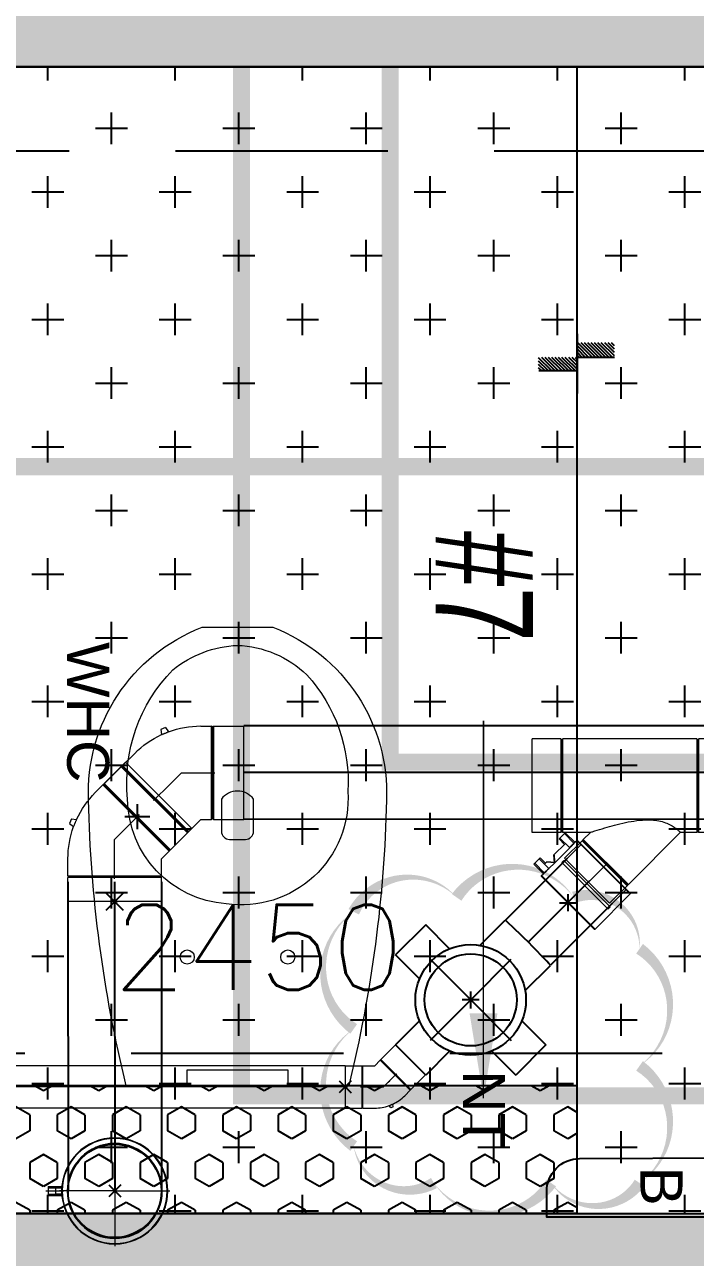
# Model space of a CAD drawing. Header units: millimetres. Extents: x -414464 to 1686, y -90036 to 108605.
# Drawn here: x -105390 to -104601, y -87187 to -85735 of the extents above; entities that cross this region are included whole.
import ezdxf

# ---------------------------------------------------------------- set-up
doc = ezdxf.new("R2010")
doc.units = ezdxf.units.MM
doc.header["$LTSCALE"] = 1000
doc.header["$MEASUREMENT"] = 0
for name, pattern in [('$1$AUDIT_D_120904163729-0', [0]), ('$36$HIDDEN', [0.375, 0.25, -0.125]), ('3BHK-A$1$AUDIT_D_120904163729-0', [0]), ('3BHK-A$1$DASHED', [0.75, 0.5, -0.25]), ('3BHK-A$1$PHANTOM2', [1.25, 0.625, -0.125, 0.125, -0.125, 0.125, -0.125]), ('AUDIT_D_120904163729-0', [0]), ('T8(T9 IS SIMILAR) - DIMENSION & TEXTING$1$AUDIT_D_120904163729-0', [0]), ('T8(T9 IS SIMILAR) - DIMENSION & TEXTING$1$CENTERX2', [101.6, 63.5, -12.7, 12.7, -12.7]), ('T8(T9 IS SIMILAR) - DIMENSION & TEXTING$1$HIDDEN', [0.375, 0.25, -0.125]), ('T8(T9 IS SIMILAR)$1$$0$HIDDEN', [0.375, 0.25, -0.125])]:
    doc.linetypes.add(name, pattern=pattern)
doc.layers.get('0').update_dxf_attribs({"linetype": 'AUDIT_D_120904163729-0'})
for name, color, linetype in [('$0$A-HATCH -160', 251, '$1$AUDIT_D_120904163729-0'), ('$21$A-DIMENSIONS', 2, '$36$HIDDEN'), ('3BHK-A$1$A-HATCH -160', 251, '3BHK-A$1$AUDIT_D_120904163729-0'), ('3BHK-A$1$a-tile drop', 3, 'Continuous'), ('3BHK-A$1$A-TOI SUNK 50MM', 8, 'Continuous'), ('3BHK-A$1$APT PLANS-typ$0$TILEDROP', 3, 'Continuous'), ('3BHK-A$1$ELEV.', 5, 'Continuous'), ('3BHK-A$1$LEDGE WALL', 5, 'Continuous'), ('a-rcc', 3, 'Continuous'), ('T8(T9 IS SIMILAR) - DIMENSION & TEXTING$1$A-DIMENSIONS', 2, 'T8(T9 IS SIMILAR) - DIMENSION & TEXTING$1$HIDDEN'), ('T8(T9 IS SIMILAR) - DIMENSION & TEXTING$1$A-PLUMBING', 7, 'T8(T9 IS SIMILAR) - DIMENSION & TEXTING$1$AUDIT_D_120904163729-0'), ('T8(T9 IS SIMILAR) - DIMENSION & TEXTING$1$A-RSP COMMENTS', 30, 'T8(T9 IS SIMILAR) - DIMENSION & TEXTING$1$AUDIT_D_120904163729-0'), ('T8(T9 IS SIMILAR) - DIMENSION & TEXTING$1$pl-110 dia soil pipe', 1, 'Continuous'), ('T8(T9 IS SIMILAR) - DIMENSION & TEXTING$1$pl-110 dia soil pipe1', 1, 'Continuous'), ('T8(T9 IS SIMILAR) - DIMENSION & TEXTING$1$pl-75 dia waste pipe', 3, 'Continuous'), ('T8(T9 IS SIMILAR) - DIMENSION & TEXTING$1$pl-75 dia waste pipe1', 3, 'Continuous'), ('T8(T9 IS SIMILAR) - DIMENSION & TEXTING$1$PL-FITTINGS', 5, 'Continuous'), ('T8(T9 IS SIMILAR) - DIMENSION & TEXTING$1$U-TI-75MM WASTE WATER PIPE', 3, 'Continuous'), ('T8(T9 IS SIMILAR) - DIMENSION & TEXTING$1$U-TI-TEXT', 7, 'Continuous'), ('T8(T9 IS SIMILAR) - DIMENSION & TEXTING$1$U-TI-WS', 5, 'Continuous'), ('T8(T9 IS SIMILAR)$1$$6$a-beam 2', 50, 'Continuous'), ('T8(T9 IS SIMILAR)$1$S-BEAM', 20, 'T8(T9 IS SIMILAR)$1$$0$HIDDEN'), ('T8_REFUGE COLUMNS$1$A-RCC COLS', 3, 'Continuous'), ('T8_TYPICAL COLUMNS$1$A-RCC COLS', 3, 'Continuous')]:
    doc.layers.add(name, color=color, linetype=linetype)
for name, color, linetype, lineweight in [('3BHK-A$1$A-AC DRAIN PIPE', 94, 'Continuous', 18), ('3BHK-A$1$A-AC PIPE', 151, 'Continuous', 20), ('3BHK-A$1$a-TOI-fixtures', 251, 'Continuous', 0), ('3BHK-A$1$A-WALL- 160', 6, 'Continuous', 30), ('T8(T9 IS SIMILAR) - DIMENSION & TEXTING$1$pl-50dia waste pie', 6, 'Continuous', 0), ('T8(T9 IS SIMILAR) - DIMENSION & TEXTING$1$pl-50dia waste pipe1', 6, 'Continuous', 0), ('T8(T9 IS SIMILAR) - DIMENSION & TEXTING$1$R0-18-10-2014-T1-1st Podium Floor Plan$0$Text', 2, 'Continuous', 0), ('T8(T9 IS SIMILAR) - DIMENSION & TEXTING$1$U-TI-FIXTURE', 161, 'Continuous', 25), ('T8(T9 IS SIMILAR)$1$D&W', 8, 'Continuous', 25)]:
    doc.layers.add(name, color=color, linetype=linetype, lineweight=lineweight)
doc.layers.add('T8(T9 IS SIMILAR) - DIMENSION & TEXTING$1$GEB-BEZUG', color=2, linetype='Continuous', lineweight=25, true_color=0xffff00)
doc.layers.add('T8_REFUGE COLUMNS$1$COL-HATCH', color=7, linetype='Continuous', lineweight=25, true_color=0xa3a3a3)
doc.styles.add('T8(T9 IS SIMILAR) - DIMENSION & TEXTING$1$arial', font='sanss___.ttf')
doc.styles.add('T8(T9 IS SIMILAR) - DIMENSION & TEXTING$1$ARIAL ARROW', font='swisscl.ttf')
doc.styles.add('T8(T9 IS SIMILAR) - DIMENSION & TEXTING$1$Romans 1', font='romans.shx', dxfattribs={"height": 100})
doc.styles.add('T8(T9 IS SIMILAR) - DIMENSION & TEXTING$1$Tahoma', font='tahoma.ttf')
doc.dimstyles.new('T8(T9 IS SIMILAR) - DIMENSION & TEXTING$1$ALPINE S', dxfattribs={"dimscale": 0, "dimtxt": 100, "dimasz": 75, "dimexe": 0, "dimexo": 0, "dimgap": 75, "dimtad": 1, "dimdec": 0, "dimzin": 0, "dimdsep": 46, "dimtxsty": 'T8(T9 IS SIMILAR) - DIMENSION & TEXTING$1$Romans 1', "dimblk": 'T8(T9 IS SIMILAR) - DIMENSION & TEXTING$1$_ArchTick', "dimcen": 0.09, "dimclrd": 256, "dimclre": 256, "dimclrt": 7, "dimadec": 0, "dimazin": 0, "dimtfac": 1, "dimtdec": 0, "dimtofl": 0, "dimtmove": 1, "dimatfit": 0, "dimldrblk": 'T8(T9 IS SIMILAR) - DIMENSION & TEXTING$1$_Open90', "dimfxl": 1, "dimtolj": 1, "dimtzin": 0, "dimarcsym": 0})
doc.dimstyles.new('T8(T9 IS SIMILAR) - DIMENSION & TEXTING$1$SAMATA STD', dxfattribs={"dimtxt": 100, "dimasz": 50, "dimexe": 50, "dimexo": 50, "dimgap": 10, "dimtad": 0, "dimdec": 0, "dimrnd": 5, "dimzin": 0, "dimdsep": 46, "dimtxsty": 'T8(T9 IS SIMILAR) - DIMENSION & TEXTING$1$Tahoma', "dimblk": 'T8(T9 IS SIMILAR) - DIMENSION & TEXTING$1$_Origin2', "dimcen": -50, "dimdle": 50, "dimclrd": 7, "dimclre": 7, "dimclrt": 7, "dimadec": 0, "dimazin": 0, "dimtfac": 1, "dimtdec": 0, "dimtmove": 1, "dimatfit": 3, "dimfxl": 150, "dimtfill": 1, "dimtolj": 1, "dimtzin": 0, "dimlwd": -1, "dimlwe": -1, "dimarcsym": 0})

# ---------------------------------------------------------------- blocks, each defined once
blk = doc.blocks.new('T8_REFUGE COLUMNS')
at = {"layer": 'T8_REFUGE COLUMNS$1$COL-HATCH', "linetype": 'ByBlock'}
h = blk.add_hatch(color=256, dxfattribs=at)
h.dxf.hatch_style = 1
h.paths.add_polyline_path([(1227712.1, -5718799.9), (1227362.1, -5718799.9), (1227362.1, -5709299.9), (1227712.1, -5709299.9)])
at = {"layer": 'T8_REFUGE COLUMNS$1$A-RCC COLS', "linetype": 'ByBlock'}
blk.add_lwpolyline([(1227712.1, -5718799.9), (1227362.1, -5718799.9), (1227362.1, -5709299.9), (1227712.1, -5709299.9)], close=True, dxfattribs=at)
blk = doc.blocks.new('T8_TYPICAL COLUMNS')
at = {"layer": 'T8_TYPICAL COLUMNS$1$A-RCC COLS', "linetype": 'ByBlock'}
blk.add_blockref('T8_REFUGE COLUMNS', (0, 0), dxfattribs=at)
blk = doc.blocks.new('3BHK-A$1$EWC 1-flat-3')
at = {"layer": '3BHK-A$1$a-TOI-fixtures', "ltscale": 1.5}
blk.add_line((130.9, 0), (-130.9, 0), dxfattribs=at)
for points in [[(-130.9, 0, -0.055103), (-175.3, 336.2, -0.321827), (-41.6, 540), (41.6, 540, -0.321827), (175.3, 336.2, -0.055103), (130.9, 0, -27.681239)], [(-13.2, 214.3, -0.391448), (-129.3, 337.7, -0.224585), (-76.1, 489.9, -0.160675), (0, 518.7, -0.183016), (81.6, 484.1, -0.201424), (130, 346.4, -0.474507), (-13.2, 214.3, -2.927417)], [(-9.5, 290.2), (9.5, 290.2, 0.414214), (18.9, 299.7), (18.9, 337.6, 0.5), (-18.9, 337.6), (-18.9, 299.7, 0.414214), (-9.5, 290.2, 0.530498)]]:
    blk.add_lwpolyline(points, format="xyb", dxfattribs=at)
at = {"layer": '3BHK-A$1$a-TOI-fixtures'}
blk.add_lwpolyline([(-59.2, 0), (-59.2, 18.9), (59.2, 18.9), (59.2, 0)], close=True, dxfattribs=at)
at = {"layer": '3BHK-A$1$a-TOI-fixtures', "ltscale": 1.5}
for centre in [(-59.2, 151.6), (59.2, 151.6)]:
    blk.add_circle(centre, 8.31, dxfattribs=at)
blk = doc.blocks.new('3BHK-A$1$TILE DROP -x')
at = {"layer": '3BHK-A$1$APT PLANS-typ$0$TILEDROP'}
h = blk.add_hatch(dxfattribs=at)
h.set_pattern_fill('ACET-2D-ANSI31', color=8, scale=90, angle=90, style=0)
h.set_pattern_definition([(135, (-851695.914, 5365039.183), (-7.954951288, -7.954951288), [])])
h.paths.add_polyline_path([(-58323.9, -19205.9), (-58323.9, -19023.7), (-58261.5, -19023.7), (-58261.5, -19205.9)])
edge = h.paths.add_edge_path()
edge.add_line((-58323.9, -19381.2), (-58393.7, -19381.2))
edge.add_line((-58323.9, -19205.9), (-58323.9, -19381.2))
edge.add_line((-58393.1, -19205.9), (-58323.9, -19205.9))
edge.add_line((-58393.1, -19381.2), (-58393.1, -19205.9))
at = {"layer": '3BHK-A$1$APT PLANS-typ$0$TILEDROP', "color": 1}
blk.add_line((-58153.9, -19205.9), (-58434, -19205.9), dxfattribs=at)
at = {"layer": '3BHK-A$1$APT PLANS-typ$0$TILEDROP', "color": 20, "const_width": 10}
for points in [[(-58261.5, -19205.9), (-58261.5, -19023.7)], [(-58323.9, -19381.2), (-58323.9, -19205.9)], [(-58323.9, -19205.9), (-58261.5, -19205.9)]]:
    blk.add_lwpolyline(points, dxfattribs=at)
blk = doc.blocks.new('3BHK-A')
at = {"layer": '3BHK-A$1$A-HATCH -160', "linetype": 'ByBlock'}
h = blk.add_hatch(dxfattribs=at)
h.set_pattern_fill('ZIGZAG', color=256, scale=250)
h.set_pattern_definition([(9e-15, (1e-08, 0), (31.25, 31.25), [31.25, -31.25]), (90, (31.25, 0), (-31.25, 31.25), [31.25, -31.25])])
h.paths.add_polyline_path([(1185182.8, -5714749.5), (1186532.7, -5714749.5), (1186532.7, -5714149.5), (1186632.7, -5714149.5), (1186632.7, -5714749.5), (1188712.7, -5714749.5), (1188712.7, -5714049.5), (1189032.5, -5714049.5), (1189032.5, -5714149.5), (1188812.7, -5714149.5), (1188812.7, -5715449.5), (1189032.5, -5715449.5), (1189032.5, -5715549.5), (1188712.7, -5715549.5), (1188712.7, -5714849.5), (1186632.7, -5714849.5), (1186632.7, -5715664.5), (1186532.7, -5715664.5), (1186532.7, -5714849.5), (1185182.8, -5714849.5)])
h.paths.add_polyline_path([(1185182.8, -5713249.5), (1185782.7, -5713249.5), (1185782.7, -5713149.5), (1185182.8, -5713149.5)])
h.paths.add_polyline_path([(1186532.7, -5710699.5), (1186632.7, -5710699.5), (1186632.7, -5713249.5), (1186532.7, -5713249.5)])
h.paths.add_polyline_path([(1186532.7, -5717399.5), (1186632.7, -5717399.5), (1186632.7, -5716414.5), (1186532.7, -5716414.5)])
h.paths.add_polyline_path([(1194902.2, -5715375), (1194082.3, -5715375), (1194082.3, -5715475), (1194902.2, -5715475)])
h.paths.add_polyline_path([(1195782.2, -5715375), (1196682.2, -5715375), (1196682.2, -5715475), (1195782.2, -5715475)])
h.paths.add_polyline_path([(1194132.5, -5714149.9), (1196532.4, -5714149.9), (1196532.4, -5714049.9), (1194132.5, -5714049.9)])
h.paths.add_polyline_path([(1197432.4, -5711800.2), (1197532.4, -5711800.2), (1197532.4, -5714149.9), (1197432.4, -5714149.9)])
h.paths.add_polyline_path([(1198282.4, -5714149.9), (1198958.7, -5714149.9), (1198958.7, -5714049.9), (1198282.4, -5714049.9)])
h.paths.add_polyline_path([(1196871.9, -5720208.6), (1196082.2, -5720209.7), (1196082.3, -5720109.7), (1196082.2, -5720109.7), (1196182.2, -5720109.7), (1196871.9, -5720108.6)])
h.paths.add_polyline_path([(1193397.2, -5709939.9), (1193882.3, -5709939.6), (1193882.3, -5710040.1), (1193397.3, -5710040.1)])
h.paths.add_polyline_path([(1186632.7, -5708554.7), (1187192.3, -5708554.8), (1187192.3, -5708654.7), (1186632.7, -5708654.7)])
h.paths.add_polyline_path([(1194182.3, -5715724), (1194082.3, -5715724), (1194082.3, -5715474), (1194182.3, -5715474)])
at = {"layer": '3BHK-A$1$A-TOI SUNK 50MM'}
h = blk.add_hatch(dxfattribs=at)
h.set_pattern_fill('CROSS', color=256, scale=300, style=0)
h.set_pattern_definition([(9e-15, (-0.65, 1286.84), (75, 75), [37.5, -112.5]), (90, (18.1, 1268.09), (-75, 75), [37.5, -112.5])])
h.paths.add_polyline_path([(1186532.7, -5713148.5), (1185182.4, -5713148.5), (1185182.4, -5710698.5), (1186532.7, -5710698.5)])
h.paths.add_polyline_path([(1185182.4, -5714848.6), (1186532.7, -5714848.6), (1186532.7, -5717398.5), (1185182.4, -5717398.5)])
at = {"layer": '3BHK-A$1$LEDGE WALL'}
h = blk.add_hatch(dxfattribs=at)
h.set_pattern_fill('HEX', color=8, scale=150, angle=180)
h.paths.add_polyline_path([(1185332.8, -5712348.5), (1185182.8, -5712348.5), (1185182.8, -5711548.5), (1185332.8, -5711548.5)])
at = {"layer": '3BHK-A$1$A-AC DRAIN PIPE', "linetype": '3BHK-A$1$PHANTOM2', "ltscale": 0.1, "const_width": 20, "elevation": 0.3}
blk.add_lwpolyline([(1185713.8, -5710343.9), (1185713.8, -5711768.7), (1186632.6, -5711768.7)], dxfattribs=at)
at = {"layer": '3BHK-A$1$A-AC PIPE', "linetype": '3BHK-A$1$DASHED', "ltscale": 0.1, "const_width": 20, "elevation": 0}
blk.add_lwpolyline([(1185320.8, -5710743.7), (1185320.8, -5711943.7), (1186632.7, -5711943.7)], dxfattribs=at)
at = {"layer": '3BHK-A$1$A-TOI SUNK 50MM', "elevation": 0}
blk.add_lwpolyline([(1186532.7, -5713148.5), (1185182.4, -5713148.5), (1185182.4, -5710698.5), (1186532.7, -5710698.5)], close=True, dxfattribs=at)
at = {"layer": '3BHK-A$1$A-WALL- 160', "linetype": 'ByBlock'}
blk.add_line((1186532.7, -5713248.5, 0), (1186532.7, -5710698.5, 0), dxfattribs=at)
at = {"layer": '3BHK-A$1$ELEV.'}
blk.add_line((1185182.5, -5711548.5, -0.5), (1186532.7, -5711548.5, 0), dxfattribs=at)
at = {"layer": '3BHK-A$1$LEDGE WALL', "elevation": 0}
blk.add_lwpolyline([(1185332.8, -5712348.5), (1185182.8, -5712348.5), (1185182.8, -5711548.5), (1185332.8, -5711548.5)], close=True, dxfattribs=at)
at = {"layer": '3BHK-A$1$a-tile drop', "xscale": 0.25, "yscale": 0.25, "zscale": 0.25, "rotation": 180}
blk.add_blockref('3BHK-A$1$TILE DROP -x', (1171609.7, -5716349.9, 0), dxfattribs=at)
at = {"layer": '3BHK-A$1$a-TOI-fixtures', "extrusion": (0, 0, -1), "zscale": -0.9999999999999998, "rotation": 90}
blk.add_blockref('3BHK-A$1$EWC 1-flat-3', (-1185332.8, -5711948.5, -0.1), dxfattribs=at)
blk = doc.blocks.new('T8(T9 IS SIMILAR) - DIMENSION & TEXTING$1$_ArchTick')
at = {"color": 0, "linetype": 'ByBlock', "const_width": 0.15}
blk.add_lwpolyline([(-0.5, -0.5), (0.5, 0.5)], dxfattribs=at)
blk = doc.blocks.new('*D1445')
at = {"layer": 'T8(T9 IS SIMILAR) - DIMENSION & TEXTING$1$A-DIMENSIONS', "linetype": 'T8(T9 IS SIMILAR) - DIMENSION & TEXTING$1$HIDDEN', "lineweight": -2, "transparency": 16777216}
for p, q in [((1227226.8, -5710698.7), (1227173.7, -5710698.7)), ((1227226.8, -5713148.7), (1227173.7, -5713148.7))]:
    blk.add_line(p, q, dxfattribs=at)
at = {"layer": 'T8(T9 IS SIMILAR) - DIMENSION & TEXTING$1$A-DIMENSIONS', "lineweight": -2, "transparency": 16777216}
blk.add_line((1227173.7, -5710698.7), (1227173.7, -5713148.7), dxfattribs=at)
at = {"layer": 'T8(T9 IS SIMILAR) - DIMENSION & TEXTING$1$A-DIMENSIONS', "linetype": 'ByBlock', "lineweight": -2, "transparency": 16777216, "xscale": 75, "yscale": 75, "zscale": 75}
for p, rotation in [((1227173.7, -5710698.7), 90), ((1227173.7, -5713148.7), 270)]:
    blk.add_blockref('T8(T9 IS SIMILAR) - DIMENSION & TEXTING$1$_ArchTick', p, dxfattribs=dict(at, rotation=rotation))
at = {"layer": 'T8(T9 IS SIMILAR) - DIMENSION & TEXTING$1$A-DIMENSIONS', "color": 7, "linetype": 'ByBlock', "transparency": 16777216, "insert": (1227048.7, -5711923.7), "char_height": 100, "attachment_point": 5, "rotation": 90, "style": 'T8(T9 IS SIMILAR) - DIMENSION & TEXTING$1$Romans 1'}
blk.add_mtext('\\A1;2450', dxfattribs=at)
blk = doc.blocks.new('T8(T9 IS SIMILAR) - DIMENSION & TEXTING$1$_Open90')
at = {"color": 0, "linetype": 'ByBlock', "lineweight": -2}
for p, q in [((-0.5, 0.5), (0, 0)), ((0, 0), (-1, 0)), ((0, 0), (-0.5, -0.5))]:
    blk.add_line(p, q, dxfattribs=at)
blk = doc.blocks.new('T8(T9 IS SIMILAR) - DIMENSION & TEXTING$1$Einfügepunkt')
at = {"layer": 'T8(T9 IS SIMILAR) - DIMENSION & TEXTING$1$GEB-BEZUG'}
for p, q in [((-7.07, -7.07), (7.07, 7.07)), ((-7.07, 7.07), (7.07, -7.07))]:
    blk.add_line(p, q, dxfattribs=at)
blk = doc.blocks.new('T8(T9 IS SIMILAR) - DIMENSION & TEXTING$1$367.771.16.1_L')
at = {"lineweight": 13, "ltscale": 25}
for p, q in [((-5.2, 78.5), (-5.2, 62.3)), ((-5.2, 78.5), (5.2, 78.5)), ((-3.7, 78.5), (-3.7, 62.4)), ((0, 81), (0, 78.5)), ((0, 78.5), (0, 62.3)), ((3.7, 78.5), (3.7, 62.4)), ((5.2, 78.5), (5.2, 62.3)), ((3.8, 69.5), (-3.7, 69.5)), ((-3.7, 69.5), (-3.7, 62.4)), ((0, 0), (0, 65)), ((0, 62.3), (0, 59.8)), ((3.8, 62.4), (3.8, 69.5)), ((0, 0), (-65, 0)), ((0, 0), (0, -65)), ((0, 0), (65, 0))]:
    blk.add_line(p, q, dxfattribs=at)
for radius in [62.5, 61.8, 56, 55]:
    blk.add_circle((0, 0), radius, dxfattribs=at)
blk.add_blockref('T8(T9 IS SIMILAR) - DIMENSION & TEXTING$1$Einfügepunkt', (0, 0), dxfattribs=at)
blk = doc.blocks.new('T8(T9 IS SIMILAR) - DIMENSION & TEXTING$1$388.001.00.1_G')
at = {"layer": 'T8(T9 IS SIMILAR) - DIMENSION & TEXTING$1$U-TI-75MM WASTE WATER PIPE', "ltscale": 5}
for p, q in [((-25.1, 60.1), (-25.1, 100)), ((-25.1, 100), (25.1, 100)), ((25.1, 60.1), (25.1, 100)), ((0, 0), (0, 67.6)), ((-60.1, 25.1), (-100, 25.1)), ((-100, -25.1), (-100, 25.1)), ((60.1, 25.1), (100, 25.1)), ((100, -25.1), (100, 25.1)), ((0, 0), (-67.6, 0)), ((0, 0), (0, 2.5)), ((0, 0), (0, -67.6)), ((0, 0), (67.6, 0)), ((0, 0), (-2.5, 0)), ((0, 0), (0, -2.5)), ((0, 0), (2.5, 0)), ((-60.1, -25.1), (-100, -25.1)), ((60.1, -25.1), (100, -25.1)), ((-37.7, -53.1), (-37.7, -95)), ((37.7, -53.1), (37.7, -95))]:
    blk.add_line(p, q, dxfattribs=at)
for radius in [65.1, 54.2]:
    blk.add_circle((0, 0), radius, dxfattribs=at)
blk.add_ellipse((0, -95), major_axis=(37.7, 0), ratio=0.026177, start_param=3.141593, end_param=6.283185, dxfattribs=at)
blk.add_blockref('T8(T9 IS SIMILAR) - DIMENSION & TEXTING$1$Einfügepunkt', (0, 0), dxfattribs=at)
blk = doc.blocks.new('T8(T9 IS SIMILAR) - DIMENSION & TEXTING$1$361.045.16.1_A')
at = {"ltscale": 25}
for p, q in [((-49.5, 14.1), (-14.1, 49.5)), ((3.2, 32.2), (-14.1, 49.5)), ((3.2, 32.2), (-32.2, -3.2)), ((-31.5, -3.9), (3.9, 31.5)), ((3.2, 31.5), (-31.5, -3.2)), ((3.2, 31.5), (3.2, 32.2)), ((3.2, 31.5), (3.9, 31.5)), ((10.4, 25), (3.9, 31.5)), ((-13.8, 13.8), (-15.6, 15.6)), ((-32.2, -3.2), (-49.5, 14.1)), ((0, 0), (-13.8, 13.8)), ((-5.6, 5.6), (-7.3, 7.3)), ((0, -10.4), (0, 0)), ((23.4, 11.3), (20.3, 10.9)), ((24.5, 8.5), (22, 6.6)), ((23.4, 11.3), (24.5, 8.5)), ((-31.5, -3.2), (-32.2, -3.2)), ((-31.5, -3.2), (-31.5, -3.9)), ((-25, -10.4), (-31.5, -3.9)), ((-25, -24.5), (-25, -10.4)), ((0, -24.5), (0, -10.4)), ((25, -24.5), (25, -10.4)), ((-24.5, -25), (-25, -24.5)), ((25, -24.5), (-25, -24.5)), ((-24.5, -25), (-25, -25.5)), ((-25, -45), (-25, -25.5)), ((-25, -25.5), (25, -25.5)), ((-24.5, -25), (24.5, -25)), ((0, -27), (0, -24.5)), ((24.5, -25), (25, -24.5)), ((24.5, -25), (25, -25.5)), ((25, -45), (25, -25.5)), ((0, -45), (0, -42.5)), ((-25, -45), (25, -45)), ((0, -45), (-2.5, -45)), ((0, -45), (0, -47.5)), ((0, -45), (2.5, -45))]:
    blk.add_line(p, q, dxfattribs=at)
for start, end in [(25.1575, 45), (0, 19.8425)]:
    blk.add_arc((-25, -10.4), 50, start, end, dxfattribs=at)
blk.add_open_spline([(22, 6.6), (22, 6.6), (22, 6.6), (22, 6.8), (21.9, 6.9), (21.8, 7.2), (21.7, 7.4), (21.5, 7.8), (21.4, 8), (21.3, 8.3), (21.2, 8.5), (21.1, 8.8), (21, 8.9), (20.9, 9.3), (20.8, 9.4), (20.7, 9.8), (20.6, 10.1), (20.4, 10.5), (20.4, 10.6), (20.3, 10.8), (20.3, 10.9), (20.3, 10.9)], degree=3, knots=[-0.7326885, -0.7326885, -0.7326885, -0.7326885, -0.6703276, -0.6703276, -0.5851203, -0.5851203, -0.4924215, -0.4924215, -0.4253679, -0.4253679, -0.3759063, -0.3759063, -0.3289293, -0.3289293, -0.2716255, -0.2716255, -0.1856359, -0.1856359, -0.0935578, -0.0935578, 0, 0, 0, 0], dxfattribs=at)
blk.add_blockref('T8(T9 IS SIMILAR) - DIMENSION & TEXTING$1$Einfügepunkt', (0, -45), dxfattribs=at)
blk = doc.blocks.new('T8(T9 IS SIMILAR) - DIMENSION & TEXTING$1$365.045.16.1_A')
at = {"lineweight": 13, "ltscale": 25}
for p, q in [((-61.87, 8.84), (-8.84, 61.87)), ((8.31, 44.72), (-8.84, 61.87)), ((8.31, 44.72), (-44.72, -8.31)), ((-43.66, -9.37), (9.37, 43.66)), ((8.31, 43.66), (-43.66, -8.31)), ((8.31, 43.66), (8.31, 44.72)), ((8.31, 43.66), (9.37, 43.66)), ((15.53, 37.5), (9.37, 43.66)), ((-17.15, 17.15), (-18.92, 18.92)), ((0, 0), (-17.15, 17.15)), ((-9.22, 9.22), (-10.98, 10.98)), ((34.72, 16.55), (30.55, 16)), ((36.25, 12.85), (32.91, 10.29)), ((34.72, 16.55), (36.25, 12.85)), ((-44.72, -8.31), (-61.87, 8.84)), ((0, -15.53), (0, 0)), ((-43.66, -8.31), (-44.72, -8.31)), ((-43.66, -8.31), (-43.66, -9.37)), ((-37.5, -15.53), (-43.66, -9.37)), ((-37.5, -29.25), (-37.5, -15.53)), ((0, -29.25), (0, -15.53)), ((37.5, -29.25), (37.5, -15.53)), ((-36.75, -30), (-37.5, -29.25)), ((37.5, -29.25), (-37.5, -29.25)), ((0, -31.75), (0, -29.25)), ((36.75, -30), (37.5, -29.25)), ((-36.75, -30), (-37.5, -30.75)), ((-37.5, -50), (-37.5, -30.75)), ((-37.5, -30.75), (37.5, -30.75)), ((-36.75, -30), (36.75, -30)), ((36.75, -30), (37.5, -30.75)), ((37.5, -50), (37.5, -30.75)), ((0, -50), (0, -47.5)), ((-37.5, -50), (37.5, -50)), ((0, -50), (-2.5, -50)), ((0, -50), (0, -52.5)), ((0, -50), (2.5, -50))]:
    blk.add_line(p, q, dxfattribs=at)
for start, end in [(24.86037, 45), (0, 20.13963)]:
    blk.add_arc((-37.5, -15.53), 75, start, end, dxfattribs=at)
blk.add_open_spline([(32.91, 10.29), (32.91, 10.29), (32.9, 10.32), (32.83, 10.48), (32.76, 10.63), (32.57, 11.05), (32.44, 11.33), (32.2, 11.88), (32.09, 12.14), (31.89, 12.6), (31.81, 12.8), (31.64, 13.19), (31.56, 13.39), (31.39, 13.81), (31.3, 14.04), (31.08, 14.58), (30.97, 14.88), (30.77, 15.4), (30.69, 15.62), (30.58, 15.92), (30.55, 16), (30.55, 16)], degree=3, knots=[-0.9758327, -0.9758327, -0.9758327, -0.9758327, -0.8930469, -0.8930469, -0.7796093, -0.7796093, -0.6561479, -0.6561479, -0.5667077, -0.5667077, -0.5007206, -0.5007206, -0.4380575, -0.4380575, -0.3616519, -0.3616519, -0.247098, -0.247098, -0.1245121, -0.1245121, 0, 0, 0, 0], dxfattribs=at)
blk.add_blockref('T8(T9 IS SIMILAR) - DIMENSION & TEXTING$1$Einfügepunkt', (0, -50), dxfattribs=at)
blk = doc.blocks.new('T8(T9 IS SIMILAR) - DIMENSION & TEXTING$1$367.125.16.1_A')
at = {"lineweight": 13, "ltscale": 25}
for p, q in [((-73.7, 161.5, -0.8), (-73.7, 195.4, -0.8)), ((-73.7, 195.4, -0.8), (36.3, 195.4, -0.8)), ((36.3, 161.5, -0.8), (36.3, 195.4, -0.8)), ((-72.6, 160.4, -0.8), (-73.7, 161.5, -0.8)), ((36.3, 161.5, -0.8), (-73.7, 161.5, -0.8)), ((-72.6, 160.4, -0.8), (-73.7, 159.3, -0.8)), ((35.2, 160.4, -0.8), (-72.6, 160.4, -0.8)), ((35.2, 160.4, -0.8), (36.3, 161.5, -0.8)), ((35.2, 160.4, -0.8), (36.3, 159.3, -0.8)), ((-157.1, 104.1), (-104.1, 157.1)), ((-104.1, 157.1), (-83.6, 136.6)), ((-73.7, 126.7, -0.8), (-73.7, 159.3, -0.8)), ((-73.7, 159.3, -0.8), (36.3, 159.3, -0.8)), ((36.3, 1.5, -0.8), (36.3, 159.3, -0.8)), ((-83.6, 136.6), (-136.6, 83.6)), ((-135.1, 82.1), (-82.1, 135.1)), ((-83.6, 135.1), (-135.1, 83.6)), ((-83.6, 135.1), (-83.6, 136.6)), ((-83.6, 135.1), (-82.1, 135.1)), ((-82.1, 135.1), (-73.7, 126.7)), ((-157.1, 104.1), (-136.6, 83.6)), ((-135.1, 83.6), (-136.6, 83.6)), ((-135.1, 83.6), (-135.1, 82.1)), ((-135.1, 82.1), (-73.6, 20.6)), ((-73.7, 1.5, -0.8), (-73.7, 20.7, 0.1)), ((-72.6, 0.4, -0.8), (-73.7, 1.5, -0.8)), ((36.3, 1.5, -0.8), (-73.7, 1.5, -0.8)), ((-72.6, 0.4, -0.8), (-73.7, -0.7, -0.8)), ((-72.6, 0.4, -0.8), (35.2, 0.4, -0.8)), ((35.2, 0.4, -0.8), (36.3, 1.5, -0.8)), ((35.2, 0.4, -0.8), (36.3, -0.7, -0.8)), ((-73.7, -74.6, -0.8), (-73.7, -0.7, -0.8)), ((-73.7, -0.7, -0.8), (36.3, -0.7, -0.8)), ((36.3, -74.6, -0.8), (36.3, -0.7, -0.8)), ((-73.7, -74.6, -0.8), (36.3, -74.6, -0.8))]:
    blk.add_line(p, q, dxfattribs=at)
blk.add_open_spline([(-73.7, 126.7, 0.1), (-73.7, 126.7, 0.1), (-73.5, 126.2, 0.1), (-72.9, 124.3, 0.1), (-72.5, 123, 0.1), (-71, 118.3, 0.1), (-69.7, 114, 0.1), (-67.4, 106.3, 0.1), (-66.3, 102.4, 0.1), (-64.2, 94.2, 0.1), (-63.1, 89.9, 0.1), (-61.2, 81.1, 0.1), (-60.4, 76.6, 0.1), (-59.3, 67.7, 0.1), (-58.9, 63.3, 0.1), (-58.9, 56.2, 0.1), (-59.1, 53.3, 0.1), (-59.8, 47.7, 0.1), (-60.3, 44.9, 0.1), (-61.8, 39.7, 0.1), (-62.7, 37.2, 0.1), (-64.8, 32.9, 0.1), (-65.9, 30.9, 0.1), (-67.8, 27.9, 0.1), (-68.7, 26.6, 0.1), (-70.4, 24.4, 0.1), (-71.2, 23.5, 0.1), (-72.4, 22.1, 0.1), (-72.9, 21.5, 0.1), (-73.5, 20.8, 0.1), (-73.7, 20.7, 0.1), (-73.7, 20.7, 0.1)], degree=3, knots=[8.222625, 8.222625, 8.222625, 8.222625, 8.980345, 8.980345, 9.738065, 9.738065, 11.253506, 11.253506, 12.551442, 12.551442, 13.849378, 13.849378, 15.147314, 15.147314, 16.44525, 16.44525, 17.266568, 17.266568, 18.087887, 18.087887, 18.909205, 18.909205, 19.730524, 19.730524, 20.43574, 20.43574, 21.140957, 21.140957, 21.846174, 21.846174, 22.551391, 22.551391, 22.551391, 22.551391], dxfattribs=at)
blk.add_blockref('T8(T9 IS SIMILAR) - DIMENSION & TEXTING$1$Einfügepunkt', (-15.4, -74.6, 0.1), dxfattribs=at)
blk = doc.blocks.new('T8(T9 IS SIMILAR) - DIMENSION & TEXTING$1$365.771.16.1_A')
at = {"lineweight": 13, "ltscale": 25}
for p, q in [((-43.8, 60), (-44.5, 59.3)), ((-44.5, 56.2), (-44.5, 59.3)), ((44.5, 59.3), (-44.5, 59.3)), ((43.8, 60), (-43.8, 60)), ((-37.5, 31.7), (-37.5, 60)), ((0, 60), (0, 62.5)), ((0, 60), (0, 57.5)), ((37.5, 31.7), (37.5, 60)), ((43.8, 60), (44.5, 59.3)), ((44.5, 0.7), (44.5, 59.3)), ((-60.5, 56.2), (-44.5, 56.2)), ((-60.5, 45.8), (-60.5, 56.2)), ((-60.5, 54.7), (-44.5, 54.7)), ((-60.5, 47.3), (-44.5, 47.3)), ((-60.5, 45.8), (-51.5, 45.8)), ((-51.5, 47.4), (-44.3, 47.4)), ((-51.5, 28.4), (-51.5, 47.4)), ((-44.5, 47.3), (-44.5, 54.7)), ((-44.3, 47.4), (-44.3, 22.4)), ((0, 30.8), (0, 57.5)), ((-38.5, 28.3), (-38.5, 31.7)), ((38.5, 31.7), (-38.5, 31.7)), ((0, 28.3), (0, 30.8)), ((38.5, 28.3), (38.5, 31.7)), ((-51.5, 28.3), (-51.5, 28.4)), ((-44.5, 22.4), (-51.5, 28.3)), ((-44.5, 22.4), (-51.5, 16.6)), ((-51.5, 16.5), (-51.5, 16.6)), ((-51.5, 12.6), (-51.5, 16.5)), ((-44.5, 22.4), (-44.3, 22.4)), ((-44.3, 22.4), (-44.3, 12.6)), ((38.5, 28.3), (-38.5, 28.3)), ((-37.5, 0), (-37.5, 28.3)), ((0, 28.3), (0, 25.8)), ((0, 2.5), (0, 25.8)), ((37.5, 0), (37.5, 28.3)), ((-60.5, 14.2), (-51.5, 14.2)), ((-60.5, 3.8), (-60.5, 14.2)), ((-60.5, 12.7), (-44.5, 12.7)), ((-60.5, 5.3), (-44.5, 5.3)), ((-60.5, 3.8), (-44.5, 3.8)), ((-44.3, 12.6), (-51.5, 12.6)), ((-44.5, 5.3), (-44.5, 12.7)), ((-44.5, 0.7), (-44.5, 3.8)), ((-43.8, 0), (-44.5, 0.7)), ((44.5, 0.7), (-44.5, 0.7)), ((43.8, 0), (-43.8, 0)), ((0, 0), (0, 2.5)), ((0, 0), (0, -2.5)), ((43.8, 0), (44.5, 0.7))]:
    blk.add_line(p, q, dxfattribs=at)
at = {"lineweight": 13, "ltscale": 25, "flags": 128}
for points in [[(-44.5, 56.2), (-44.5, 56.2), (-44.5, 56.1), (-44.5, 56), (-44.5, 55.8), (-44.4, 55.6), (-44.4, 55.3), (-44.4, 55), (-44.3, 54.7), (-44.3, 54.3), (-44.3, 53.9), (-44.3, 53.5), (-44.2, 53), (-44.2, 52.6), (-44.2, 52.1), (-44.2, 51.6), (-44.2, 51.1), (-44.2, 50.6), (-44.2, 50.1), (-44.2, 49.6), (-44.2, 49.1), (-44.3, 48.6), (-44.3, 48.2), (-44.3, 47.8), (-44.3, 47.4)], [(-44.5, 47.3), (-44.5, 47.3), (-44.5, 47.4), (-44.5, 47.6), (-44.5, 47.8), (-44.4, 48.1), (-44.4, 48.4), (-44.4, 48.7), (-44.4, 49.1), (-44.4, 49.6), (-44.4, 50.1), (-44.3, 50.5), (-44.3, 51), (-44.3, 51.5), (-44.4, 51.9), (-44.4, 52.4), (-44.4, 52.9), (-44.4, 53.3), (-44.4, 53.6), (-44.4, 53.9), (-44.5, 54.2), (-44.5, 54.4), (-44.5, 54.6), (-44.5, 54.7), (-44.5, 54.7)], [(-51.5, 28.4), (-51.2, 28.2), (-50.9, 27.9), (-50.5, 27.6), (-50.2, 27.4), (-49.9, 27.1), (-49.6, 26.9), (-49.3, 26.6), (-49, 26.3), (-48.7, 26.1), (-48.4, 25.8), (-48.1, 25.6), (-47.8, 25.3), (-47.5, 25.1), (-47.2, 24.8), (-46.9, 24.6), (-46.6, 24.3), (-46.3, 24.1), (-46, 23.9), (-45.7, 23.6), (-45.5, 23.4), (-45.2, 23.1), (-44.9, 22.9), (-44.6, 22.7), (-44.3, 22.4)], [(-44.3, 22.4), (-44.6, 22.2), (-44.9, 22), (-45.2, 21.7), (-45.5, 21.5), (-45.7, 21.3), (-46, 21), (-46.3, 20.8), (-46.6, 20.5), (-46.9, 20.3), (-47.2, 20.1), (-47.5, 19.8), (-47.8, 19.6), (-48.1, 19.3), (-48.4, 19.1), (-48.7, 18.8), (-49, 18.6), (-49.3, 18.3), (-49.6, 18), (-49.9, 17.8), (-50.2, 17.5), (-50.5, 17.3), (-50.9, 17), (-51.2, 16.7), (-51.5, 16.5)], [(-44.5, 5.3), (-44.5, 5.3), (-44.5, 5.4), (-44.5, 5.6), (-44.5, 5.8), (-44.4, 6.1), (-44.4, 6.4), (-44.4, 6.7), (-44.4, 7.1), (-44.4, 7.6), (-44.4, 8.1), (-44.3, 8.5), (-44.3, 9), (-44.3, 9.5), (-44.4, 9.9), (-44.4, 10.4), (-44.4, 10.9), (-44.4, 11.3), (-44.4, 11.6), (-44.4, 11.9), (-44.5, 12.2), (-44.5, 12.4), (-44.5, 12.6), (-44.5, 12.7), (-44.5, 12.7)], [(-44.3, 12.6), (-44.3, 12.2), (-44.3, 11.8), (-44.3, 11.4), (-44.2, 10.9), (-44.2, 10.4), (-44.2, 9.9), (-44.2, 9.4), (-44.2, 8.9), (-44.2, 8.4), (-44.2, 7.9), (-44.2, 7.4), (-44.2, 7), (-44.3, 6.5), (-44.3, 6.1), (-44.3, 5.7), (-44.3, 5.3), (-44.4, 5), (-44.4, 4.7), (-44.4, 4.4), (-44.5, 4.2), (-44.5, 4), (-44.5, 3.9), (-44.5, 3.8), (-44.5, 3.8)]]:
    blk.add_lwpolyline(points, dxfattribs=at)
at = {"lineweight": 13, "ltscale": 25}
blk.add_blockref('T8(T9 IS SIMILAR) - DIMENSION & TEXTING$1$Einfügepunkt', (0, 0), dxfattribs=at)
blk = doc.blocks.new('T8(T9 IS SIMILAR) - DIMENSION & TEXTING$1$A$C77D62699')
at = {"layer": 'T8(T9 IS SIMILAR) - DIMENSION & TEXTING$1$A-RSP COMMENTS', "linetype": 'ByBlock', "elevation": -0.7}
blk.add_lwpolyline([(19874.1, 2398.8, 0, 13.8, 0.520567), (19736.1, 2398.8, 0, 13.8, 0.520567), (19598.1, 2398.8, 0, 13.8, 0.520567), (19537.6, 2321.4, 0, 13.8, 0.520567), (19537.6, 2183.4, 0, 13.8, 0.520567), (19554.6, 2062.3, 0, 13.8, 0.520567), (19692.6, 2062.3, 0, 13.8, 0.520567), (19830.6, 2062.3, 0, 13.8, 0.520567), (19874.1, 2156.8, 0, 13.8, 0.520567), (19874.1, 2294.8, 0, 13.8, 0.520567)], format="xyseb", close=True, dxfattribs=at)
at = {"layer": 'T8(T9 IS SIMILAR) - DIMENSION & TEXTING$1$pl-110 dia soil pipe1', "color": 12, "linetype": 'T8(T9 IS SIMILAR) - DIMENSION & TEXTING$1$CENTERX2'}
for p, q in [((19390.4, 3375.2, -0.3), (19390.4, 1932.8, 0.6)), ((19519.3, 1780.9, 0.6), (19883.4, 1781, 0.6))]:
    blk.add_line(p, q, dxfattribs=at)
at = {"layer": 'T8(T9 IS SIMILAR) - DIMENSION & TEXTING$1$pl-110 dia soil pipe1'}
for p, q in [((19335.4, 3293.7, -0.2), (19335.8, 1932.8, 0.6)), ((19445.4, 3293.7, -0.2), (19445.8, 1932.8, 0.6)), ((19519.3, 1835.9, 0.6), (19883.4, 1836, 0.6)), ((19519.3, 1725.9, 0.6), (19883.4, 1726, 0.6))]:
    blk.add_line(p, q, dxfattribs=at)
at = {"layer": 'T8(T9 IS SIMILAR) - DIMENSION & TEXTING$1$pl-110 dia soil pipe1', "ltscale": 0.1}
blk.add_circle((19883.4, 1781, 0.6), 55, dxfattribs=at)
at = {"layer": 'T8(T9 IS SIMILAR) - DIMENSION & TEXTING$1$pl-50dia waste pipe1'}
for p, q in [((19735.9, 2052.4, 0.5), (19735.9, 1395.4, 0.5)), ((19785.9, 2052.4, 0.5), (19785.7, 1392.9, 0.5))]:
    blk.add_line(p, q, dxfattribs=at)
at = {"layer": 'T8(T9 IS SIMILAR) - DIMENSION & TEXTING$1$pl-50dia waste pipe1', "color": 12, "linetype": 'T8(T9 IS SIMILAR) - DIMENSION & TEXTING$1$CENTERX2'}
blk.add_line((19760.9, 2052.4, 0.5), (19760.9, 1395.4, 0.5), dxfattribs=at)
at = {"layer": 'T8(T9 IS SIMILAR) - DIMENSION & TEXTING$1$pl-75 dia waste pipe1'}
for p, q in [((19617.1, 2294.3, 0.5), (19544.5, 2366.9, 0.5)), ((19564, 2241.3, 0.5), (19491.4, 2313.9, 0.5))]:
    blk.add_line(p, q, dxfattribs=at)
at = {"layer": 'T8(T9 IS SIMILAR) - DIMENSION & TEXTING$1$pl-75 dia waste pipe1', "color": 12, "linetype": 'T8(T9 IS SIMILAR) - DIMENSION & TEXTING$1$CENTERX2'}
blk.add_line((19590.5, 2267.8, 0.5), (19517.9, 2340.4, 0.5), dxfattribs=at)
at = {"layer": 'T8(T9 IS SIMILAR) - DIMENSION & TEXTING$1$U-TI-FIXTURE', "color": 7, "elevation": 0.8}
blk.add_lwpolyline([(19845.3, 2328.1), (19844.4, 2500.2, -0.414214), (19883, 2539.3), (19914.3, 2539.5), (19914.3, 2289.6), (19884.4, 2289.5, -0.414214)], format="xyb", close=True, dxfattribs=at)
at = {"layer": 'T8(T9 IS SIMILAR) - DIMENSION & TEXTING$1$U-TI-WS', "lineweight": 40, "ltscale": 0.01, "const_width": 20.5, "elevation": 0.7}
blk.add_lwpolyline([(18727.7, 3396.5), (18727.7, 3536.1), (19030.5, 3536.1), (19030.5, 899.3), (19915.6, 899.3)], dxfattribs=at)
at = {"layer": 'T8(T9 IS SIMILAR) - DIMENSION & TEXTING$1$pl-110 dia soil pipe', "ltscale": 0.1}
for name, p, xscale, yscale, zscale, rotation in [('T8(T9 IS SIMILAR) - DIMENSION & TEXTING$1$367.125.16.1_A', (19387.4, 2467.7, 0.6), 1.000020158935082, 1.000020158935082, 1.000020158935082, 180), ('T8(T9 IS SIMILAR) - DIMENSION & TEXTING$1$365.045.16.1_A', (19390.8, 1859.5, 0.6), -1.466696233104787, 1.466696233104787, 1.466696233104787, 44.99999999999984), ('T8(T9 IS SIMILAR) - DIMENSION & TEXTING$1$365.045.16.1_A', (19469.3, 1780.9, 0.6), -1.466696233104787, 1.466696233104787, 1.466696233104787, 90), ('T8(T9 IS SIMILAR) - DIMENSION & TEXTING$1$367.771.16.1_L', (19883.4, 1781, 0.6), -1.000020158935082, 1.000020158935082, 1.000020158935082, 180)]:
    blk.add_blockref(name, p, dxfattribs=dict(at, xscale=xscale, yscale=yscale, zscale=zscale, rotation=rotation))
at = {"layer": 'T8(T9 IS SIMILAR) - DIMENSION & TEXTING$1$pl-50dia waste pie', "ltscale": 0.1, "xscale": 1.000020158935082, "yscale": 1.000020158935082, "zscale": 1.000020158935082}
blk.add_blockref('T8(T9 IS SIMILAR) - DIMENSION & TEXTING$1$361.045.16.1_A', (19760.9, 2097.4, 0.5), dxfattribs=at)
at = {"layer": 'T8(T9 IS SIMILAR) - DIMENSION & TEXTING$1$pl-75 dia waste pipe', "xscale": 1.000020158935082, "yscale": 1.000020158935082, "zscale": 1.000020158935082, "rotation": 45.00000000000001}
blk.add_blockref('T8(T9 IS SIMILAR) - DIMENSION & TEXTING$1$365.771.16.1_A', (19544, 2314.4, 0.5), dxfattribs=at)
at = {"layer": 'T8(T9 IS SIMILAR) - DIMENSION & TEXTING$1$PL-FITTINGS', "xscale": 1.000020158935082, "yscale": 1.000020158935082, "zscale": 1.000020158935082, "rotation": 225.0000000000001}
blk.add_blockref('T8(T9 IS SIMILAR) - DIMENSION & TEXTING$1$388.001.00.1_G', (19658.4, 2200, 0.5), dxfattribs=at)
at = {"layer": 'T8(T9 IS SIMILAR) - DIMENSION & TEXTING$1$U-TI-TEXT', "style": 'T8(T9 IS SIMILAR) - DIMENSION & TEXTING$1$arial'}
for s, height, p in [('B', 49.5, (19854.7, 2399.9, 0.8)), ('NT', 49.53, (19741.2, 2190.9, 0.5)), ('WHC', 49.53, (19237, 1725, 1))]:
    blk.add_text(s, height=height, rotation=359.9999, dxfattribs=at).set_placement(p)
blk = doc.blocks.new('T8(T9 IS SIMILAR) - DIMENSION & TEXTING$1$_Origin2')
at = {"color": 0, "linetype": 'ByBlock', "lineweight": -2}
blk.add_line((-0.5, 0), (-1, 0), dxfattribs=at)
for radius in [0.5, 0.25]:
    blk.add_circle((0, 0), radius, dxfattribs=at)
blk = doc.blocks.new('T8(T9 IS SIMILAR) - DIMENSION & TEXTING')
at = {"layer": 'T8(T9 IS SIMILAR) - DIMENSION & TEXTING$1$A-PLUMBING', "linetype": 'ByBlock'}
blk.add_blockref('T8(T9 IS SIMILAR) - DIMENSION & TEXTING$1$A$C77D62699', (1207452.3, -5713874), dxfattribs=at)
at = {"layer": 'T8(T9 IS SIMILAR) - DIMENSION & TEXTING$1$R0-18-10-2014-T1-1st Podium Floor Plan$0$Text', "linetype": 'ByBlock', "style": 'T8(T9 IS SIMILAR) - DIMENSION & TEXTING$1$ARIAL ARROW'}
blk.add_text('#7', height=114.75, dxfattribs=at).set_placement((1226558.3, -5711715.2, 0))
at = {"layer": 'T8(T9 IS SIMILAR) - DIMENSION & TEXTING$1$A-DIMENSIONS', "linetype": 'ByBlock'}
dim = blk.add_linear_dim(base=(1227173.7, -5713148.7, 0.5), p1=(1227226.8, -5710698.7, 0.5), p2=(1227226.8, -5713148.7, 0.5), angle=90, dimstyle='T8(T9 IS SIMILAR) - DIMENSION & TEXTING$1$ALPINE S', override={"dimscale": 1, "dimfxl": 5, "dimarcsym": 1}, dxfattribs=at)
dim.commit()
dim.dimension.update_dxf_attribs({"geometry": '*D1445', "text_midpoint": (1227048.7, -5711923.7, 0.5)})
at = {"layer": 'T8(T9 IS SIMILAR) - DIMENSION & TEXTING$1$R0-18-10-2014-T1-1st Podium Floor Plan$0$Text'}
blk.add_leader([(1227226.4, -5711658.9), (1226781.9, -5711658.9), (1226956.6, -5711658.9)], dimstyle='T8(T9 IS SIMILAR) - DIMENSION & TEXTING$1$SAMATA STD', override={"dimscale": 1, "dimasz": 100, "dimclrd": 2, "dimfxlon": 1, "dimarcsym": 1}, dxfattribs=at)
blk = doc.blocks.new('T8(T9 IS SIMILAR)')
at = {"layer": 'T8(T9 IS SIMILAR)$1$D&W', "linetype": 'ByBlock'}
blk.add_blockref('T8_TYPICAL COLUMNS', (0, 0), dxfattribs=at)
at = {"layer": 'T8(T9 IS SIMILAR)$1$D&W', "linetype": 'ByBlock', "xscale": -1}
blk.add_blockref('3BHK-A', (2412544.6, 0, 0.5), dxfattribs=at)
at = {"layer": 'T8(T9 IS SIMILAR)$1$$6$a-beam 2', "linetype": 'ByBlock'}
blk.add_blockref('T8(T9 IS SIMILAR) - DIMENSION & TEXTING', (0, 0), dxfattribs=at)
at = {"layer": 'T8(T9 IS SIMILAR)$1$S-BEAM'}
blk.add_line((1226110.6, -5714646.5, -0.5), (1226110.6, -5710113.7, -0.6), dxfattribs=at)
blk = doc.blocks.new('A$C48506478')
at = {"layer": '$21$A-DIMENSIONS', "linetype": 'ByBlock'}
blk.add_blockref('T8(T9 IS SIMILAR)', (-1195542.6, 5727884.6), dxfattribs=at)
at = {"layer": '$0$A-HATCH -160', "linetype": 'ByBlock'}
blk.add_blockref('T8(T9 IS SIMILAR) - DIMENSION & TEXTING', (-1195542.6, 5727884.6), dxfattribs=at)

msp = doc.modelspace()

# ---------------------------------------------------------------- block references
at = {"layer": 'a-rcc', "linetype": 'ByBlock', "rotation": 270}
msp.add_blockref('A$C48506478', (-121076, -55315.3, 0), dxfattribs=at)

doc.saveas('drawing.dxf')
